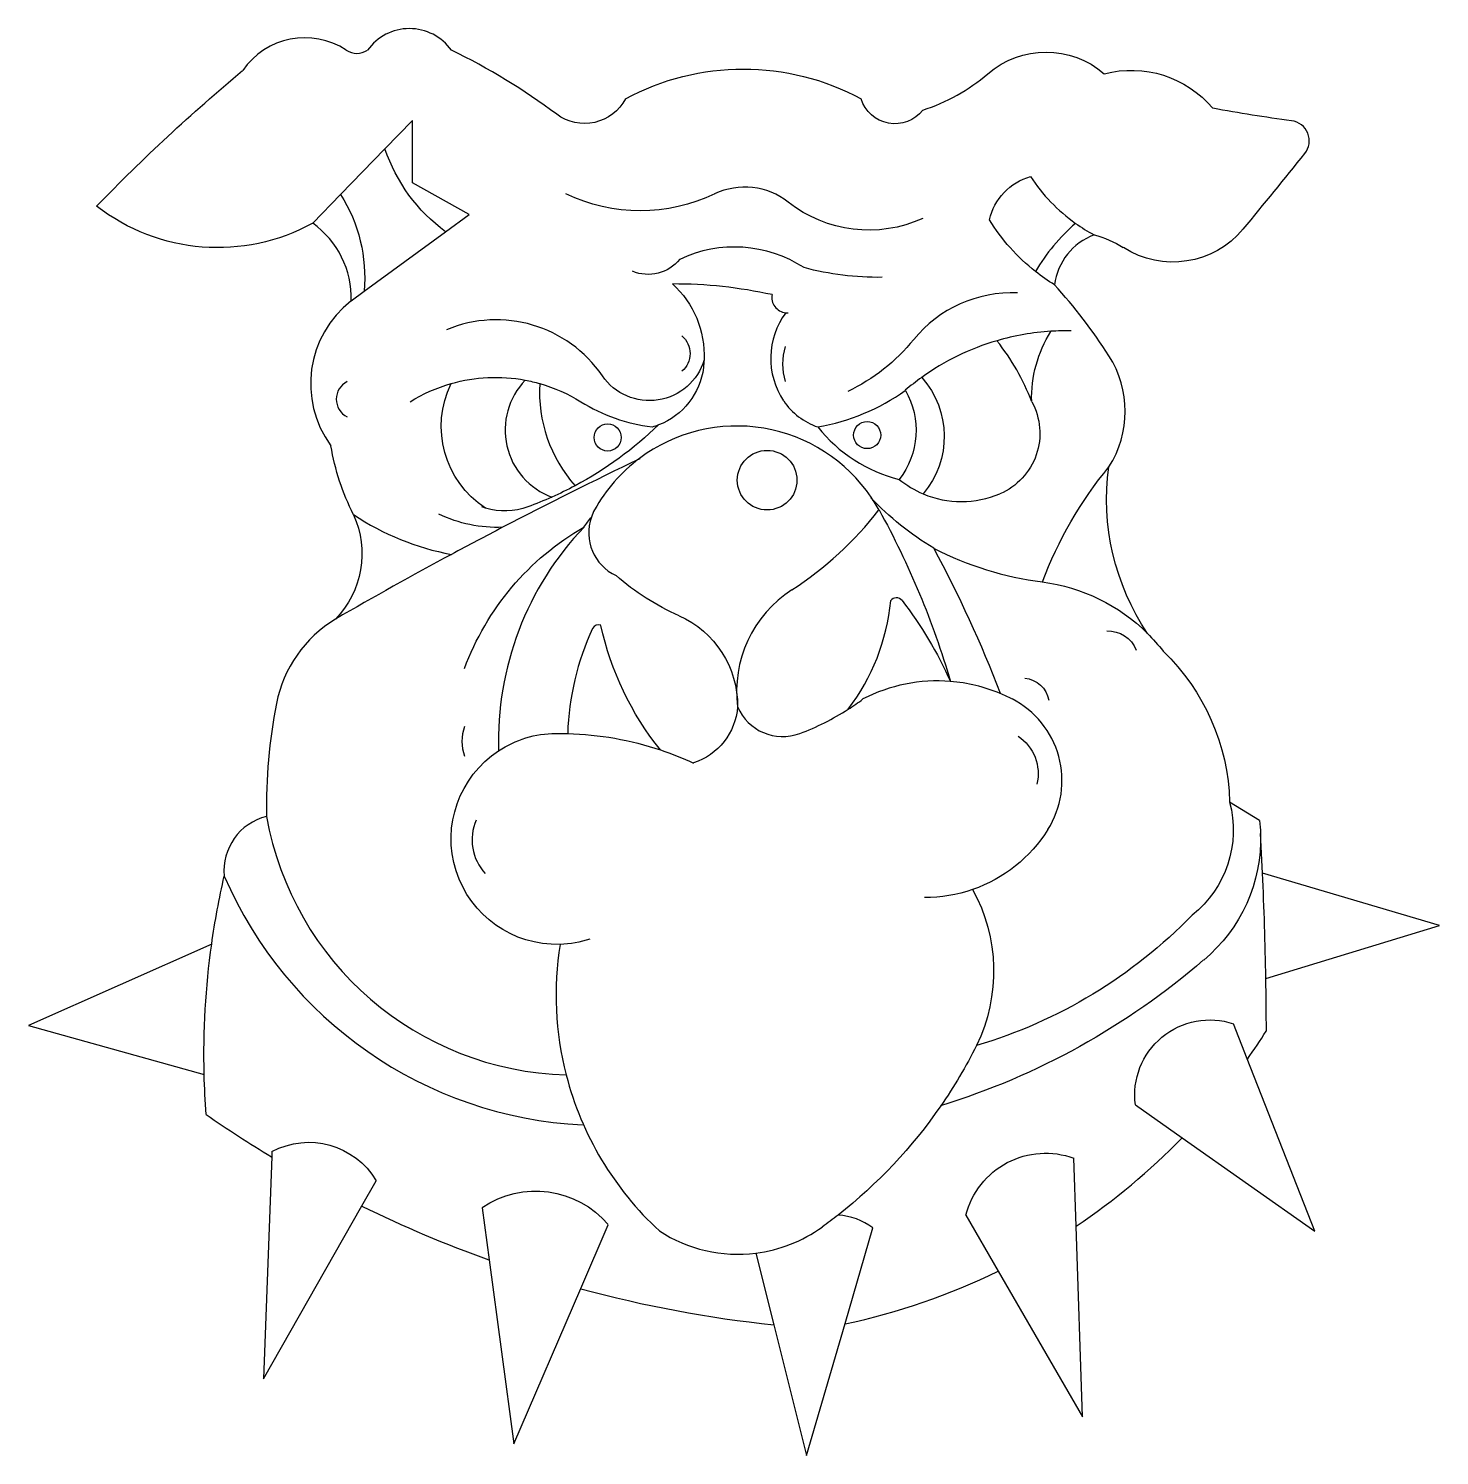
# Model space of a CAD drawing. Extents: x 1 to 131, y 3 to 135.
import ezdxf

# ---------------------------------------------------------------- set-up
doc = ezdxf.new("R2010")
doc.units = 0
doc.header["$MEASUREMENT"] = 0
doc.layers.get('0').update_dxf_attribs({"color": 13, "linetype": 'CONTINUOUS'})

msp = doc.modelspace()

# ---------------------------------------------------------------- linework, layer by layer
for p, q in [((36.57, 126.23), (34.03, 123.61)), ((36.57, 120.48), (36.57, 126.23)), ((34.03, 123.61), (29.94, 119.41)), ((41.81, 117.56), (36.57, 120.48)), ((29.94, 119.41), (27.37, 116.76)), ((39.63, 115.96), (41.81, 117.56)), ((32.12, 110.47), (39.63, 115.96)), ((30.92, 109.59), (32.12, 110.47)), ((114.74, 61.62), (111.98, 63.33)), ((115, 56.76), (114.83, 60.42)), ((131.34, 51.92), (115, 56.76)), ((115.32, 47.05), (131.34, 51.92)), ((18.05, 50.21), (1.14, 42.69)), ((1.14, 42.69), (17.35, 38.17)), ((113.61, 39.62), (112.34, 42.86)), ((119.85, 23.72), (113.61, 39.62)), ((103.29, 35.37), (107.6, 32.34)), ((107.6, 32.34), (119.85, 23.72)), ((23.58, 30.61), (22.81, 10.09)), ((23.59, 31.07), (23.58, 30.61)), ((97.81, 24.17), (97.6, 30.45)), ((31.9, 26.06), (33.22, 28.38)), ((22.81, 10.09), (31.9, 26.06)), ((42.99, 25.89), (43.64, 21.09)), ((87.65, 25.21), (90.63, 20.04)), ((52.1, 18.44), (54.63, 24.32)), ((76.49, 15.19), (79.06, 24.03)), ((98.39, 6.58), (97.81, 24.17)), ((43.64, 21.09), (45.92, 4.09)), ((68.25, 21.69), (69.91, 15.09)), ((90.63, 20.04), (98.39, 6.58)), ((45.92, 4.09), (52.1, 18.44)), ((69.91, 15.09), (72.94, 3.02)), ((72.94, 3.02), (76.49, 15.19))]:
    msp.add_line(p, q)
for centre, radius in [((54.59, 96.98), 1.25), ((78.53, 97.2), 1.25), ((69.3, 93.04), 2.75)]:
    msp.add_circle(centre, radius)
for centre, radius, start, end in [((36.29, 129.97), 4.75, 35.4009, 144.5991), ((26.64, 126.94), 6.94, 56.5305, 145.7553), ((31.44, 134.2), 1.77, 236.5305, 303.4695), ((14.42, 79.46), 59.16, 53.1623, 64.2064), ((78.47, 143.51), 17.12, 287.6258, 310.8198), ((117.46, 124.36), 1.87, 321.3909, 82.5776), ((-254.93, 421.73), 478.42, 320.313, 321.3909), ((67.24, 113.62), 6.47, 51.7883, 115.4745), ((107.09, 129.88), 16.11, 213.1572, 234.6222), ((22.42, 109.85), 8.5, 358.2558, 54.4008), ((108.64, 103.93), 16.8, 130.3235, 150.1158), ((107.09, 129.88), 16.11, 234.6222, 241.7771), ((101.41, 110.4), 5.62, 110.1415, 173.1058), ((66.29, 102.79), 11.77, 56.9513, 115.4348), ((58.95, 77.71), 49.73, 32.6277, 42.144), ((36.83, 101.95), 9.66, 127.7165, 216.3819), ((71.14, 109.9), 1.41, 168.3575, 264.9646), ((91.88, 98.68), 11.65, 87.3783, 140.9483), ((76.7, 104.29), 7.07, 143.5285, 213.743), ((71.14, 109.9), 1.41, 264.9646, 273.7471), ((44.3, 95.97), 11.87, 34.3907, 112.774), ((96.87, 84.06), 22.76, 93.4797, 106.2169), ((96.87, 84.06), 22.76, 88.7837, 93.4797), ((76.13, 103.76), 5.41, 162.5077, 197.4923), ((96.87, 84.06), 22.76, 106.2169, 125.7818), ((74.02, 92.79), 21.07, 20.8276, 38.4962), ((92.83, 99.39), 9.51, 327.3723, 32.6277), ((31.36, 100.51), 1.82, 116.785, 243.215), ((51.73, 97.67), 6.61, 135.9038, 249.7231), ((61.23, 101.14), 12.93, 176.3878, 221.7493), ((96.87, 84.06), 22.76, 125.7818, 130.6233), ((60.67, 114.04), 16.21, 238.1092, 262.9456), ((75.94, 103.78), 6.15, 213.743, 251.3661), ((70.72, 117.09), 19.41, 279.6449, 305.7139), ((66.5, 83.05), 14.99, 34.11, 126.7917), ((84.75, 106.41), 13.69, 218.1201, 256.2212), ((231.65, -269.62), 404.06, 115.5228, 117.5304), ((66.5, 83.05), 14.99, 126.7917, 151.1217), ((87.23, 100.13), 9.07, 230.7041, 247.0786), ((66.5, 83.05), 14.99, 28.8783, 34.11), ((87.23, 100.13), 9.07, 247.0786, 292.9939), ((44.47, 109.72), 23.92, 236.1333, 259.6478), ((57.18, 88.19), 4.35, 160.5325, 245.2303), ((57.18, 88.19), 4.35, 151.1217, 160.5325), ((54.18, 109.93), 32.13, 302.8033, 322.3339), ((231.65, -269.62), 404.06, 117.5304, 118.2871), ((73.16, 68.95), 28.66, 136.409, 181.7723), ((231.65, -269.62), 404.06, 118.2871, 120.0261), ((-11, 34.71), 108.91, 20.7768, 28.5428), ((98.57, 113.89), 30.49, 242.8701, 262.6999), ((77.63, 73.54), 11.15, 122.8033, 187.3567), ((61.15, 83.78), 19.64, 322.7476, 354.5215), ((81.23, 81.53), 0.651, 37.4508, 145.0425), ((35.57, 70.14), 11.78, 121.2331, 168.7877), ((75.96, 68.83), 25.08, 155.1894, 178.11), ((53.72, 79.11), 0.584, 65.4285, 155.1894), ((85.02, 59.46), 15.05, 85.4701, 117.1795), ((85.02, 59.46), 15.05, 67.3504, 85.4701), ((64.2, 91.42), 23.23, 302.7837, 306.8923), ((85.02, 59.46), 15.05, 62.8205, 67.3504), ((88.03, 65.3), 8.48, 327.8225, 62.8205), ((71.27, 63.06), 48.17, 168.7877, 181.2633), ((70.74, 73.9), 4.53, 203.2523, 290.458), ((64.2, 91.42), 23.23, 290.458, 302.7837), ((45.04, 68.93), 3.91, 159.3903, 200.6097), ((24.36, 56.98), 5.18, 104.0425, 185.3351), ((51.57, 67.03), 28.9, 190.0236, 268.3925), ((46.61, 59.83), 4.54, 156.1985, 222.9955), ((-203.32, 41.62), 318.69, 0.9762, 2.7241), ((54.19, 71.57), 38.09, 203.3062, 267.0878), ((79.5, 45.54), 29.68, 170.9839, 194.4344), ((-203.32, 41.62), 318.69, 0.1022, 0.9762), ((63.85, 74.8), 60.96, 324.741, 327.6612), ((79.5, 45.54), 29.68, 194.4344, 227.2651), ((81.61, 127.04), 112.57, 235.3064, 238.9581), ((63.85, 74.8), 60.96, 303.8481, 315.8536), ((81.61, 127.04), 112.57, 243.7916, 250.283), ((75.47, 19.26), 5.96, 53.0198, 86.3148), ((66.6, 34.85), 13.26, 236.8987, 277.1313), ((66.6, 34.85), 13.26, 277.1313, 305.8689), ((63.85, 74.8), 60.96, 281.967, 296.0567), ((81.61, 127.04), 112.57, 254.7994, 264.0331)]:
    msp.add_arc(centre, radius, start, end)
at = {"extrusion": (0, 0, -1)}
for centre, radius, start, end in [((-95.04, 124.33), 8.22, 49.1802, 130.8198), ((-81.09, 129.2), 3.26, 217.9785, 342.8656), ((-49.01, 128.69), 15.81, 306.3867, 341.2771), ((-95.09, 115.85), 5.42, 13.0701, 74.0906), ((-17.7, 111.69), 14.47, 147.7598, 184.8122), ((-57.59, 133.89), 15.98, 244.5255, 295.4745), ((-78.69, 128.16), 12.04, 245.6427, 308.2117), ((-105.4, 126.68), 18.31, 308.2433, 328.3728), ((-106.73, 121.62), 8.45, 219.687, 302.6265), ((-97.11, 106.6), 9.38, 104.5658, 122.6265), ((-105.4, 126.68), 18.31, 301.5335, 308.2433), ((-105.24, 100.62), 11.53, 358.353, 32.2278), ((-44.23, 87.62), 14.91, 58.1092, 74.0546), ((-44.23, 87.62), 14.91, 74.0546, 100.6303), ((-44.23, 87.62), 14.91, 100.6303, 105.9454), ((-44.23, 87.62), 14.91, 105.9454, 121.8908), ((-77.44, 97.07), 8.2, 138.4155, 220.1728), ((-75.62, 97.64), 7.42, 150.1786, 217.6825), ((-88.41, 97.36), 6.06, 151.1561, 247.0061), ((-10.96, 52.42), 78.42, 151.1217, 163.6755), ((-91.99, 62.84), 19.99, 133.9084, 178.5774), ((-92.84, 72.27), 2.5, 95.3374, 169.0772), ((-102.27, 60.75), 10.05, 165.1026, 231.4868), ((-83.85, 67.93), 13.42, 212.1775, 250.8173), ((-83.85, 67.93), 13.42, 250.8173, 270.1372), ((-110.16, 36.28), 6.94, 352.5063, 108.3103), ((-94.99, 23.34), 7.58, 14.2816, 110.1316)]:
    msp.add_arc(centre, radius, start, end, dxfattribs=at)
at = {"extrusion": (7.71685e-31, -1.03345e-14, -1)}
msp.add_arc((-67.1, 108.11), 22.88, 61.6178, 118.3822, dxfattribs=at)
at = {"extrusion": (-9.67946e-15, 1.15514e-14, -1)}
msp.add_arc((-129.04, 0.89), 169.06, 44.0003, 50.2329, dxfattribs=at)
at = {"extrusion": (-1.43061e-15, -6.37811e-30, -1)}
msp.add_arc((-102.89, 121.02), 9.85, 75.4232, 139.8599, dxfattribs=at)
at = {"extrusion": (-3.35323e-30, -2.7245e-30, -1)}
msp.add_arc((-52.45, 130.23), 4.27, 207.7372, 306.8377, dxfattribs=at)
at = {"extrusion": (-3.42551e-29, -1.23476e-14, -1)}
msp.add_arc((-134.39, 254.34), 129.21, 277.4224, 280.689, dxfattribs=at)
at = {"extrusion": (4.78731e-16, -2.91254e-15, -1)}
msp.add_arc((-18.59, 132.67), 18.17, 241.1088, 307.9058, dxfattribs=at)
at = {"extrusion": (-8.24147e-16, 9.4547e-15, -1)}
msp.add_arc((-58.31, 115.78), 3.75, 218.8705, 292.6103, dxfattribs=at)
at = {"extrusion": (3.61003e-16, -5.14495e-15, -1)}
msp.add_arc((-79.53, 138.17), 26.41, 269.1832, 284.9639, dxfattribs=at)
at = {"extrusion": (2.53048e-44, -6.3977e-30, -1)}
msp.add_arc((-60.61, 68.27), 42.91, 89.939, 102.3153, dxfattribs=at)
at = {"extrusion": (-2.23998e-29, -3.72797e-15, -1)}
msp.add_arc((-54.48, 104.53), 9.01, 132.4635, 182.4291, dxfattribs=at)
at = {"extrusion": (1.03349e-14, 1.38397e-29, -1)}
msp.add_arc((-60.05, 104.72), 2.14, 130.4497, 229.5503, dxfattribs=at)
at = {"extrusion": (3.19902e-15, -2.59529e-15, -1)}
msp.add_arc((-69.19, 117.08), 17.56, 219.0517, 244.5422, dxfattribs=at)
at = {"extrusion": (2.06136e-15, 2.05254e-30, -1)}
msp.add_arc((-58.44, 105.64), 5.26, 196.5067, 325.6093, dxfattribs=at)
at = {"extrusion": (-2.04748e-29, -3.72797e-15, -1)}
msp.add_arc((-54.48, 104.53), 9.01, 182.4291, 186.9714, dxfattribs=at)
at = {"extrusion": (1.21901e-14, -5.21855e-15, -1)}
for start, end in [(186.9714, 249.0389), (249.0389, 254.6814)]:
    msp.add_arc((-56.96, 104.22), 6.51, start, end, dxfattribs=at)
at = {"extrusion": (-2.88627e-17, 6.54223e-18, -1)}
msp.add_arc((-48.25, 98.01), 9.02, 303.1932, 25.9008, dxfattribs=at)
at = {"extrusion": (5.04437e-16, -3.36315e-30, -1)}
msp.add_arc((-35.46, 122.71), 34.22, 225.8621, 241.8862, dxfattribs=at)
at = {"extrusion": (-2.29993e-17, 7.00356e-17, -1)}
msp.add_arc((-51.24, 99.98), 22.51, 333.2658, 350.3745, dxfattribs=at)
at = {"extrusion": (-3.37271e-15, 2.61826e-15, -1)}
msp.add_arc((-130.15, 70.24), 37.9, 20.7123, 39.3463, dxfattribs=at)
at = {"extrusion": (-5.91338e-16, -5.12782e-32, -1)}
msp.add_arc((-122.82, 91.26), 22.19, 326.1155, 7.787, dxfattribs=at)
at = {"extrusion": (5.04437e-16, -3.49251e-30, -1)}
msp.add_arc((-35.46, 122.71), 34.22, 241.8862, 245.8922, dxfattribs=at)
at = {"extrusion": (5.04437e-16, -3.47095e-30, -1)}
msp.add_arc((-35.46, 122.71), 34.22, 245.8922, 249.8982, dxfattribs=at)
at = {"extrusion": (-2.65057e-15, -1.78593e-15, -1)}
msp.add_arc((-99.77, 111.46), 28.96, 301.4311, 316.2173, dxfattribs=at)
at = {"extrusion": (4.24359e-15, 2.15688e-15, -1)}
msp.add_arc((-23.18, 86.27), 8.73, 155.7646, 223.9724, dxfattribs=at)
at = {"extrusion": (1.47364e-29, -3.74702e-15, -1)}
msp.add_arc((-44.39, 101.12), 12.44, 267.7065, 295.6108, dxfattribs=at)
at = {"extrusion": (-7.4288e-31, 1.3783e-15, -1)}
msp.add_arc((-45.1, 96.38), 6.18, 286.7515, 290.1018, dxfattribs=at)
at = {"extrusion": (-1.65084e-31, 1.3783e-15, -1)}
msp.add_arc((-45.1, 96.38), 6.18, 249.8982, 286.7515, dxfattribs=at)
at = {"extrusion": (-7.84625e-30, 4.1907e-31, -1)}
msp.add_arc((-86.08, 64.45), 41.51, 35.7613, 37.3526, dxfattribs=at)
at = {"extrusion": (-3.79846e-15, 3.20403e-15, -1)}
msp.add_arc((-64.91, 66.98), 25.08, 20.23, 60.0657, dxfattribs=at)
at = {"extrusion": (2.45611e-15, 3.85047e-15, -1)}
msp.add_arc((-70.5, 101.56), 23.01, 293.9095, 311.1559, dxfattribs=at)
at = {"extrusion": (-1.93909e-16, -1.44792e-15, -1)}
for start, end in [(97.3001, 134.8705), (134.8705, 142.3846)]:
    msp.add_arc((-92.56, 67), 16.78, start, end, dxfattribs=at)
at = {"extrusion": (-1.8695e-29, -9.51477e-16, -1)}
msp.add_arc((-51.6, 58.84), 37.98, 142.5492, 155.7053, dxfattribs=at)
at = {"extrusion": (2.60063e-30, -1.68957e-15, -1)}
msp.add_arc((-57.49, 72.23), 9.08, 113.9095, 180.7065, dxfattribs=at)
at = {"extrusion": (8.51644e-16, 2.32928e-16, -1)}
msp.add_arc((-80.82, 85.41), 27.47, 321.0347, 347.8741, dxfattribs=at)
at = {"extrusion": (3.17571e-29, 4.05539e-15, -1)}
msp.add_arc((-100.7, 76.25), 2.89, 88.9731, 157.384, dxfattribs=at)
at = {"extrusion": (1.21215e-30, 2.74252e-15, -1)}
msp.add_arc((-60.66, 72.57), 5.93, 184.3496, 251.8819, dxfattribs=at)
at = {"extrusion": (8.10035e-16, -1.35736e-15, -1)}
for start, end in [(56.5534, 89.5208), (268.1999, 56.5534), (251.7161, 268.1999)]:
    msp.add_arc((-49.88, 59.93), 9.74, start, end, dxfattribs=at)
at = {"extrusion": (7.68578e-16, 3.5997e-15, -1)}
for start, end in [(89.5208, 91.6294), (91.6294, 108.4976), (108.4976, 114.8232)]:
    msp.add_arc((-50.05, 39.99), 29.68, start, end, dxfattribs=at)
at = {"extrusion": (-4.95873e-30, 3.57006e-16, -1)}
msp.add_arc((-90.17, 65.95), 4.14, 123.4725, 193.5748, dxfattribs=at)
at = {"extrusion": (-2.30391e-17, -5.75178e-17, -1)}
for start, end in [(173.2667, 178.0271), (178.0271, 230.3911)]:
    msp.add_arc((-100.34, 59.92), 14.5, start, end, dxfattribs=at)
at = {"extrusion": (-4.90936e-16, -3.72482e-32, -1)}
msp.add_arc((-90.96, 39.99), 73.63, 7.979, 12.9558, dxfattribs=at)
at = {"extrusion": (-3.04338e-15, -1.06736e-15, -1)}
msp.add_arc((-74.5, 47.71), 15.7, 151.2143, 205.8436, dxfattribs=at)
at = {"extrusion": (-1.14658e-15, 7.1274e-16, -1)}
msp.add_arc((-75.66, 84.79), 45.8, 224.1486, 253.5581, dxfattribs=at)
at = {"extrusion": (-4.90936e-16, 0, -1)}
msp.add_arc((-90.96, 39.99), 73.63, 358.5879, 7.979, dxfattribs=at)
at = {"extrusion": (-2.85264e-33, 3.3019e-33, -1)}
msp.add_arc((-65.26, 100.05), 67.79, 229.175, 252.7943, dxfattribs=at)
at = {"extrusion": (-5.4651e-15, 5.49128e-15, -1)}
for start, end in [(206.5943, 214.6405), (231.8364, 234.1311)]:
    msp.add_arc((-47.29, 61.55), 46.22, start, end, dxfattribs=at)
at = {"extrusion": (-4.90936e-16, 9.31205e-33, -1)}
msp.add_arc((-90.96, 39.99), 73.63, 355.7143, 358.5879, dxfattribs=at)
at = {"extrusion": (-5.48039e-15, 5.50185e-15, -1)}
msp.add_arc((-47.29, 61.55), 46.22, 214.6405, 231.8364, dxfattribs=at)
at = {"extrusion": (3.39329e-17, 2.76553e-15, -1)}
msp.add_arc((-27, 24.67), 7.25, 61.9963, 149.2019, dxfattribs=at)
at = {"extrusion": (7.09363e-16, 7.09363e-16, -1)}
msp.add_arc((-47.94, 18.62), 8.8, 55.7781, 139.6012, dxfattribs=at)

doc.saveas('drawing.dxf')
